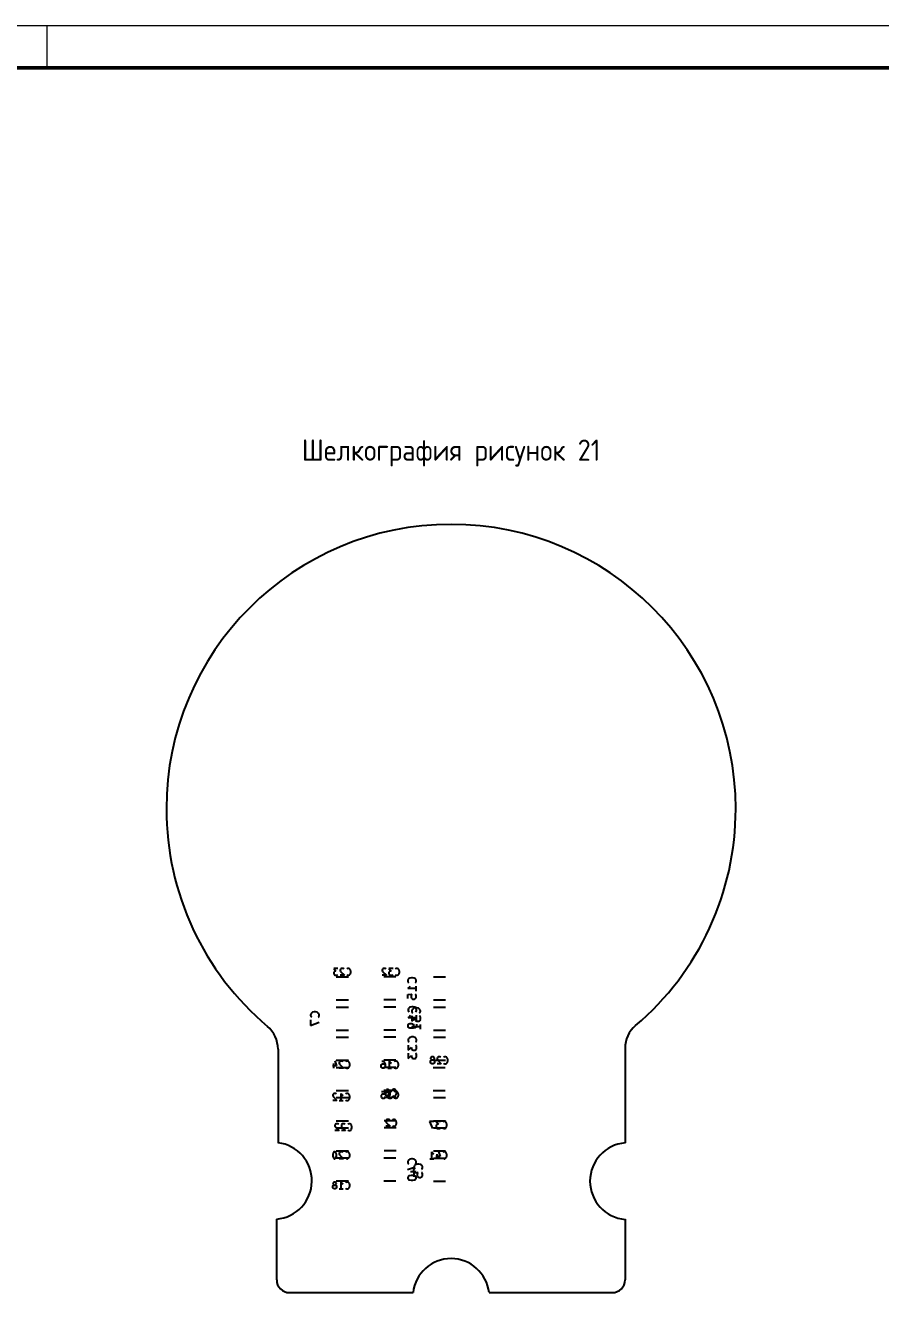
# Model space of a CAD drawing. Header units: inches. Extents: x 10 to 430, y -15 to 282.
# Drawn here: x 217.3 to 317.9, y 132.8 to 282 of the extents above; entities that cross this region are included whole.
import ezdxf

# ---------------------------------------------------------------- set-up
doc = ezdxf.new("R2010")
doc.units = ezdxf.units.IN
doc.header["$MEASUREMENT"] = 0
doc.layers.add('BLACK', color=7, linetype='Continuous')
doc.layers.add('ОСНОВНОЙ', color=7, linetype='Continuous', lineweight=25)
doc.styles.add('СПДС', font='isocpeur.ttf', dxfattribs={"width": 0.9})

msp = doc.modelspace()

# ---------------------------------------------------------------- linework, layer by layer
at = {"color": 7, "linetype": 'Continuous', "lineweight": 18}
msp.add_line((9.83, 281.96), (429.83, 281.96), dxfattribs=at)
at = {"color": 7, "linetype": 'Continuous', "lineweight": 50}
msp.add_line((29.83, 276.96), (424.83, 276.96), dxfattribs=at)
at = {"layer": 'BLACK', "linetype": 'Continuous'}
for p, q in [((254.04, 170.92), (253.55, 170.92)), ((253.55, 170.92), (253.81, 170.62)), ((253.58, 170.54), (253.55, 170.47)), ((253.55, 170.47), (253.55, 170.28)), ((253.55, 170.28), (253.58, 170.2)), ((253.62, 170.58), (253.58, 170.54)), ((253.58, 170.2), (253.62, 170.16)), ((253.7, 170.62), (253.62, 170.58)), ((253.62, 170.16), (253.7, 170.12)), ((253.81, 170.62), (253.7, 170.62)), ((253.7, 170.12), (253.93, 170.12)), ((253.93, 170.12), (254, 170.16)), ((254, 170.16), (254.04, 170.2)), ((254.35, 170.85), (254.31, 170.77)), ((254.31, 170.77), (254.31, 170.69)), ((254.31, 170.69), (254.35, 170.58)), ((254.8, 170.12), (254.31, 170.12)), ((254.38, 170.88), (254.35, 170.85)), ((254.35, 170.58), (254.8, 170.12)), ((254.46, 170.92), (254.38, 170.88)), ((254.65, 170.92), (254.46, 170.92)), ((254.73, 170.88), (254.65, 170.92)), ((254.77, 170.85), (254.73, 170.88)), ((255.11, 170.88), (255.07, 170.85)), ((255.07, 170.2), (255.11, 170.16)), ((255.22, 170.92), (255.11, 170.88)), ((255.11, 170.16), (255.22, 170.12)), ((255.3, 170.92), (255.22, 170.92)), ((255.22, 170.12), (255.3, 170.12)), ((255.41, 170.88), (255.3, 170.92)), ((255.3, 170.12), (255.41, 170.16)), ((255.49, 170.81), (255.41, 170.88)), ((255.41, 170.16), (255.49, 170.24)), ((255.53, 170.73), (255.49, 170.81)), ((255.49, 170.24), (255.53, 170.31)), ((255.57, 170.58), (255.53, 170.73)), ((255.53, 170.31), (255.57, 170.47)), ((255.57, 170.47), (255.57, 170.58)), ((259.3, 170.85), (259.26, 170.77)), ((259.26, 170.77), (259.26, 170.69)), ((259.26, 170.69), (259.3, 170.58)), ((259.76, 170.12), (259.26, 170.12)), ((259.34, 170.88), (259.3, 170.85)), ((259.3, 170.58), (259.76, 170.12)), ((259.41, 170.92), (259.34, 170.88)), ((259.6, 170.92), (259.41, 170.92)), ((259.68, 170.88), (259.6, 170.92)), ((259.72, 170.85), (259.68, 170.88)), ((260.52, 170.92), (260.02, 170.92)), ((260.02, 170.92), (260.29, 170.62)), ((260.06, 170.54), (260.02, 170.47)), ((260.02, 170.47), (260.02, 170.28)), ((260.02, 170.28), (260.06, 170.2)), ((260.1, 170.58), (260.06, 170.54)), ((260.06, 170.2), (260.1, 170.16)), ((260.18, 170.62), (260.1, 170.58)), ((260.1, 170.16), (260.18, 170.12)), ((260.29, 170.62), (260.18, 170.62)), ((260.18, 170.12), (260.4, 170.12)), ((260.4, 170.12), (260.48, 170.16)), ((260.48, 170.16), (260.52, 170.2)), ((260.82, 170.88), (260.79, 170.85)), ((260.79, 170.2), (260.82, 170.16)), ((260.94, 170.92), (260.82, 170.88)), ((260.82, 170.16), (260.94, 170.12)), ((261.01, 170.92), (260.94, 170.92)), ((260.94, 170.12), (261.01, 170.12)), ((261.13, 170.88), (261.01, 170.92)), ((261.01, 170.12), (261.13, 170.16)), ((261.2, 170.81), (261.13, 170.88)), ((261.13, 170.16), (261.2, 170.24)), ((261.24, 170.73), (261.2, 170.81)), ((261.2, 170.24), (261.24, 170.31)), ((261.28, 170.58), (261.24, 170.73)), ((261.24, 170.31), (261.28, 170.47)), ((261.28, 170.47), (261.28, 170.58)), ((253.84, 169.94), (255.27, 169.94)), ((260.86, 169.94), (259.43, 169.94)), ((262.3, 169.65), (262.25, 169.51)), ((262.25, 169.51), (262.25, 169.41)), ((262.25, 169.41), (262.3, 169.27)), ((262.25, 168.56), (262.4, 168.65)), ((262.4, 169.75), (262.3, 169.65)), ((262.3, 169.27), (262.35, 169.22)), ((262.49, 169.79), (262.4, 169.75)), ((262.4, 168.65), (262.49, 168.75)), ((262.68, 169.84), (262.49, 169.79)), ((262.49, 168.75), (262.54, 168.84)), ((262.83, 169.84), (262.68, 169.84)), ((263.02, 169.79), (262.83, 169.84)), ((263.11, 169.75), (263.02, 169.79)), ((263.21, 169.65), (263.11, 169.75)), ((263.16, 169.22), (263.21, 169.27)), ((263.25, 169.51), (263.21, 169.65)), ((263.21, 169.27), (263.25, 169.41)), ((263.25, 169.41), (263.25, 169.51)), ((263.25, 168.27), (263.25, 168.84)), ((265.27, 169.94), (266.7, 169.94)), ((253.84, 167.22), (255.27, 167.22)), ((260.86, 167.22), (259.43, 167.22)), ((263.25, 168.56), (262.25, 168.56)), ((262.25, 167.84), (262.73, 167.89)), ((262.25, 167.37), (262.25, 167.84)), ((262.68, 167.84), (262.64, 167.75)), ((262.64, 167.75), (262.64, 167.51)), ((262.64, 167.51), (262.68, 167.41)), ((262.73, 167.89), (262.68, 167.84)), ((262.68, 167.41), (262.73, 167.37)), ((262.73, 167.37), (262.83, 167.32)), ((262.83, 167.32), (263.06, 167.32)), ((263.06, 167.32), (263.16, 167.37)), ((263.21, 167.84), (263.16, 167.89)), ((263.16, 167.37), (263.21, 167.41)), ((263.25, 167.75), (263.21, 167.84)), ((263.21, 167.41), (263.25, 167.51)), ((263.25, 167.51), (263.25, 167.75)), ((265.27, 167.22), (266.7, 167.22)), ((250.97, 165.71), (250.87, 165.62)), ((251.06, 165.76), (250.97, 165.71)), ((251.25, 165.81), (251.06, 165.76)), ((251.4, 165.81), (251.25, 165.81)), ((251.59, 165.76), (251.4, 165.81)), ((251.68, 165.71), (251.59, 165.76)), ((251.78, 165.62), (251.68, 165.71)), ((253.84, 166.38), (255.27, 166.38)), ((260.86, 166.38), (259.43, 166.38)), ((262.35, 166.22), (262.3, 166.08)), ((262.3, 166.08), (262.3, 165.98)), ((262.3, 165.98), (262.35, 165.84)), ((262.45, 166.32), (262.35, 166.22)), ((262.35, 165.84), (262.4, 165.79)), ((262.54, 166.37), (262.45, 166.32)), ((262.73, 166.41), (262.54, 166.37)), ((262.88, 166.41), (262.73, 166.41)), ((262.78, 166.1), (262.74, 165.95)), ((262.74, 165.95), (262.74, 165.86)), ((262.74, 165.86), (262.78, 165.71)), ((262.88, 166.19), (262.78, 166.1)), ((262.78, 165.71), (262.83, 165.67)), ((263.07, 166.37), (262.88, 166.41)), ((262.97, 166.24), (262.88, 166.19)), ((263.16, 166.29), (262.97, 166.24)), ((263.16, 166.32), (263.07, 166.37)), ((263.26, 166.22), (263.16, 166.32)), ((263.31, 166.29), (263.16, 166.29)), ((263.21, 165.79), (263.26, 165.84)), ((263.3, 166.08), (263.26, 166.22)), ((263.26, 165.84), (263.3, 165.98)), ((263.3, 165.98), (263.3, 166.08)), ((263.5, 166.24), (263.31, 166.29)), ((263.59, 166.19), (263.5, 166.24)), ((263.69, 166.1), (263.59, 166.19)), ((263.64, 165.67), (263.69, 165.71)), ((263.74, 165.95), (263.69, 166.1)), ((263.69, 165.71), (263.74, 165.86)), ((263.74, 165.86), (263.74, 165.95)), ((265.27, 166.38), (266.7, 166.38)), ((250.87, 165.62), (250.82, 165.48)), ((250.82, 165.48), (250.82, 165.38)), ((250.82, 165.38), (250.87, 165.24)), ((250.82, 164.86), (250.82, 164.19)), ((250.82, 164.19), (251.82, 164.62)), ((250.87, 165.24), (250.92, 165.19)), ((251.73, 165.19), (251.78, 165.24)), ((251.82, 165.48), (251.78, 165.62)), ((251.78, 165.24), (251.82, 165.38)), ((251.82, 165.38), (251.82, 165.48)), ((262.3, 165.13), (262.45, 165.22)), ((263.3, 165.13), (262.3, 165.13)), ((262.3, 164.27), (262.35, 164.37)), ((262.3, 164.08), (262.3, 164.27)), ((262.35, 164.37), (262.4, 164.41)), ((262.4, 164.41), (262.49, 164.46)), ((262.45, 165.22), (262.54, 165.32)), ((262.49, 164.46), (262.73, 164.46)), ((262.54, 165.32), (262.59, 165.41)), ((262.73, 164.46), (262.83, 164.41)), ((262.74, 165.33), (262.74, 164.71)), ((262.74, 164.71), (263.12, 165.05)), ((262.74, 164.05), (262.88, 164.14)), ((262.83, 164.41), (262.88, 164.37)), ((262.88, 164.37), (262.92, 164.27)), ((262.88, 164.14), (262.97, 164.24)), ((262.92, 164.27), (262.92, 164.08)), ((262.97, 164.24), (263.02, 164.33)), ((263.12, 165.05), (263.12, 164.91)), ((263.12, 164.91), (263.16, 164.81)), ((263.16, 164.81), (263.21, 164.76)), ((263.21, 164.76), (263.31, 164.71)), ((263.3, 164.17), (263.26, 164.08)), ((263.3, 164.84), (263.3, 165.41)), ((263.3, 164.37), (263.3, 164.17)), ((263.31, 164.71), (263.54, 164.71)), ((263.54, 164.71), (263.64, 164.76)), ((263.69, 165.29), (263.64, 165.33)), ((263.64, 164.76), (263.69, 164.81)), ((263.74, 165.19), (263.69, 165.29)), ((263.69, 164.81), (263.74, 164.91)), ((263.74, 164.91), (263.74, 165.19)), ((263.74, 163.76), (263.74, 164.33)), ((253.84, 163.66), (255.27, 163.66)), ((253.84, 162.83), (255.27, 162.83)), ((260.86, 163.66), (259.43, 163.66)), ((260.86, 162.83), (259.43, 162.83)), ((262.35, 163.98), (262.3, 164.08)), ((262.35, 162.67), (262.3, 162.52)), ((262.4, 163.94), (262.35, 163.98)), ((262.45, 162.76), (262.35, 162.67)), ((262.49, 163.89), (262.4, 163.94)), ((262.54, 162.81), (262.45, 162.76)), ((262.88, 163.89), (262.49, 163.89)), ((262.73, 162.86), (262.54, 162.81)), ((262.83, 163.94), (262.73, 163.89)), ((262.88, 162.86), (262.73, 162.86)), ((263.74, 164.05), (262.74, 164.05)), ((262.88, 163.98), (262.83, 163.94)), ((262.92, 164.08), (262.88, 163.98)), ((263.07, 163.94), (262.88, 163.89)), ((263.07, 162.81), (262.88, 162.86)), ((263.21, 164.03), (263.07, 163.94)), ((263.16, 162.76), (263.07, 162.81)), ((263.26, 162.67), (263.16, 162.76)), ((263.26, 164.08), (263.21, 164.03)), ((263.3, 162.52), (263.26, 162.67)), ((265.27, 163.66), (266.7, 163.66)), ((265.27, 162.83), (266.7, 162.83)), ((246.99, 161.43), (246.99, 150.41)), ((262.3, 162.52), (262.3, 162.43)), ((262.3, 162.43), (262.35, 162.29)), ((262.3, 161.9), (262.3, 161.29)), ((262.3, 161.29), (262.69, 161.62)), ((262.35, 162.29), (262.4, 162.24)), ((262.69, 161.62), (262.69, 161.48)), ((262.69, 161.48), (262.73, 161.38)), ((262.73, 161.38), (262.78, 161.33)), ((262.78, 161.33), (262.88, 161.29)), ((262.88, 161.29), (263.11, 161.29)), ((263.11, 161.29), (263.21, 161.33)), ((263.21, 162.24), (263.26, 162.29)), ((263.26, 161.86), (263.21, 161.9)), ((263.21, 161.33), (263.26, 161.38)), ((263.26, 162.29), (263.3, 162.43)), ((263.3, 161.76), (263.26, 161.86)), ((263.26, 161.38), (263.3, 161.48)), ((263.3, 162.43), (263.3, 162.52)), ((263.3, 161.48), (263.3, 161.76)), ((287.83, 161.53), (287.83, 150.39)), ((253.5, 159.73), (253.5, 159.2)), ((253.69, 160.04), (253.88, 159.47)), ((253.84, 160.11), (255.27, 160.11)), ((254.22, 159.92), (254.18, 159.85)), ((254.18, 159.85), (254.18, 159.77)), ((254.18, 159.77), (254.22, 159.66)), ((254.26, 159.96), (254.22, 159.92)), ((254.22, 159.66), (254.68, 159.2)), ((254.33, 160), (254.26, 159.96)), ((254.52, 160), (254.33, 160)), ((254.6, 159.96), (254.52, 160)), ((254.64, 159.92), (254.6, 159.96)), ((254.98, 159.96), (254.94, 159.92)), ((255.1, 160), (254.98, 159.96)), ((255.17, 160), (255.1, 160)), ((255.29, 159.96), (255.17, 160)), ((255.36, 159.89), (255.29, 159.96)), ((255.4, 159.81), (255.36, 159.89)), ((255.44, 159.66), (255.4, 159.81)), ((255.44, 159.54), (255.44, 159.66)), ((259.17, 159.62), (259.21, 159.66)), ((259.21, 160), (259.36, 160)), ((259.21, 159.66), (259.29, 159.7)), ((259.29, 159.7), (259.44, 159.7)), ((259.36, 160), (259.44, 159.96)), ((260.86, 160.11), (259.43, 160.11)), ((259.44, 159.96), (259.48, 159.92)), ((259.44, 159.7), (259.52, 159.66)), ((259.48, 159.92), (259.55, 159.81)), ((259.52, 159.66), (259.55, 159.62)), ((259.55, 159.81), (259.59, 159.66)), ((259.59, 159.66), (259.59, 159.35)), ((260.12, 159.2), (260.12, 160)), ((260.12, 160), (260.2, 159.89)), ((260.2, 159.89), (260.28, 159.81)), ((260.28, 159.81), (260.35, 159.77)), ((260.7, 159.96), (260.66, 159.92)), ((260.81, 160), (260.7, 159.96)), ((260.89, 160), (260.81, 160)), ((261, 159.96), (260.89, 160)), ((261.08, 159.89), (261, 159.96)), ((261.12, 159.81), (261.08, 159.89)), ((261.15, 159.66), (261.12, 159.81)), ((261.15, 159.54), (261.15, 159.66)), ((262.3, 160.95), (262.3, 160.33)), ((262.3, 160.33), (262.69, 160.67)), ((262.69, 160.67), (262.69, 160.52)), ((262.69, 160.52), (262.73, 160.43)), ((262.73, 160.43), (262.78, 160.38)), ((262.78, 160.38), (262.88, 160.33)), ((262.88, 160.33), (263.11, 160.33)), ((263.11, 160.33), (263.21, 160.38)), ((263.26, 160.9), (263.21, 160.95)), ((263.21, 160.38), (263.26, 160.43)), ((263.3, 160.81), (263.26, 160.9)), ((263.26, 160.43), (263.3, 160.52)), ((263.3, 160.52), (263.3, 160.81)), ((264.98, 160.43), (264.94, 160.36)), ((264.94, 160.36), (264.94, 160.32)), ((264.94, 160.32), (264.98, 160.24)), ((264.94, 160.01), (264.98, 160.09)), ((264.94, 159.86), (264.94, 160.01)), ((264.98, 159.79), (264.94, 159.86)), ((265.01, 160.47), (264.98, 160.43)), ((264.98, 160.24), (265.01, 160.2)), ((264.98, 160.09), (265.01, 160.13)), ((265.01, 159.75), (264.98, 159.79)), ((265.09, 160.51), (265.01, 160.47)), ((265.01, 160.2), (265.09, 160.17)), ((265.01, 160.13), (265.09, 160.17)), ((265.09, 159.71), (265.01, 159.75)), ((265.24, 160.51), (265.09, 160.51)), ((265.09, 160.17), (265.24, 160.17)), ((265.24, 159.71), (265.09, 159.71)), ((265.32, 160.47), (265.24, 160.51)), ((265.24, 160.17), (265.32, 160.2)), ((265.24, 160.17), (265.32, 160.13)), ((265.32, 159.75), (265.24, 159.71)), ((265.27, 160.11), (266.7, 160.11)), ((265.36, 160.43), (265.32, 160.47)), ((265.32, 160.2), (265.36, 160.24)), ((265.32, 160.13), (265.36, 160.09)), ((265.36, 159.79), (265.32, 159.75)), ((265.39, 160.36), (265.36, 160.43)), ((265.36, 160.24), (265.39, 160.32)), ((265.36, 160.09), (265.39, 160.01)), ((265.39, 159.86), (265.36, 159.79)), ((265.39, 160.32), (265.39, 160.36)), ((265.39, 160.01), (265.39, 159.86)), ((265.74, 160.43), (265.7, 160.36)), ((265.7, 160.36), (265.7, 160.28)), ((265.7, 160.28), (265.74, 160.17)), ((266.19, 159.71), (265.7, 159.71)), ((265.78, 160.47), (265.74, 160.43)), ((265.74, 160.17), (266.19, 159.71)), ((265.85, 160.51), (265.78, 160.47)), ((266.04, 160.51), (265.85, 160.51)), ((266.12, 160.47), (266.04, 160.51)), ((266.16, 160.43), (266.12, 160.47)), ((266.5, 160.47), (266.46, 160.43)), ((266.46, 159.79), (266.5, 159.75)), ((266.61, 160.51), (266.5, 160.47)), ((266.5, 159.75), (266.61, 159.71)), ((266.69, 160.51), (266.61, 160.51)), ((266.61, 159.71), (266.69, 159.71)), ((266.8, 160.47), (266.69, 160.51)), ((266.69, 159.71), (266.8, 159.75)), ((266.88, 160.39), (266.8, 160.47)), ((266.8, 159.75), (266.88, 159.82)), ((266.92, 160.32), (266.88, 160.39)), ((266.88, 159.82), (266.92, 159.9)), ((266.96, 160.17), (266.92, 160.32)), ((266.92, 159.9), (266.96, 160.05)), ((266.96, 160.05), (266.96, 160.17)), ((253.88, 159.47), (253.38, 159.47)), ((253.84, 159.27), (255.27, 159.27)), ((254.68, 159.2), (254.18, 159.2)), ((254.94, 159.28), (254.98, 159.24)), ((254.98, 159.24), (255.1, 159.2)), ((255.1, 159.2), (255.17, 159.2)), ((255.17, 159.2), (255.29, 159.24)), ((255.29, 159.24), (255.36, 159.32)), ((255.36, 159.32), (255.4, 159.39)), ((255.4, 159.39), (255.44, 159.54)), ((259.13, 159.54), (259.17, 159.62)), ((259.13, 159.35), (259.13, 159.54)), ((259.17, 159.28), (259.13, 159.35)), ((259.21, 159.24), (259.17, 159.28)), ((259.29, 159.2), (259.21, 159.24)), ((259.44, 159.2), (259.29, 159.2)), ((260.86, 159.27), (259.43, 159.27)), ((259.52, 159.24), (259.44, 159.2)), ((259.55, 159.28), (259.52, 159.24)), ((259.55, 159.62), (259.59, 159.54)), ((259.59, 159.35), (259.55, 159.28)), ((259.9, 159.2), (260.35, 159.2)), ((260.66, 159.28), (260.7, 159.24)), ((260.7, 159.24), (260.81, 159.2)), ((260.81, 159.2), (260.89, 159.2)), ((260.89, 159.2), (261, 159.24)), ((261, 159.24), (261.08, 159.32)), ((261.08, 159.32), (261.12, 159.39)), ((261.12, 159.39), (261.15, 159.54)), ((265.24, 159.27), (266.66, 159.27)), ((259.76, 156.7), (259.91, 156.7)), ((259.91, 156.7), (259.99, 156.66)), ((260.6, 156.7), (260.48, 156.66)), ((260.67, 156.7), (260.6, 156.7)), ((260.79, 156.66), (260.67, 156.7)), ((253.46, 156.11), (253.42, 156.04)), ((253.42, 156.04), (253.42, 155.96)), ((253.42, 155.96), (253.46, 155.85)), ((253.91, 155.39), (253.42, 155.39)), ((253.5, 156.15), (253.46, 156.11)), ((253.46, 155.85), (253.91, 155.39)), ((253.57, 156.19), (253.5, 156.15)), ((253.76, 156.19), (253.57, 156.19)), ((253.84, 156.15), (253.76, 156.19)), ((253.84, 156.55), (255.27, 156.55)), ((253.88, 156.11), (253.84, 156.15)), ((253.84, 155.72), (255.27, 155.72)), ((254.18, 155.39), (254.64, 155.39)), ((254.41, 155.39), (254.41, 156.19)), ((254.41, 156.19), (254.49, 156.08)), ((254.49, 156.08), (254.56, 156)), ((254.56, 156), (254.64, 155.96)), ((254.98, 156.15), (254.94, 156.11)), ((254.94, 155.47), (254.98, 155.43)), ((255.1, 156.19), (254.98, 156.15)), ((254.98, 155.43), (255.1, 155.39)), ((255.17, 156.19), (255.1, 156.19)), ((255.1, 155.39), (255.17, 155.39)), ((255.29, 156.15), (255.17, 156.19)), ((255.17, 155.39), (255.29, 155.43)), ((255.36, 156.08), (255.29, 156.15)), ((255.29, 155.43), (255.36, 155.51)), ((255.4, 156), (255.36, 156.08)), ((255.36, 155.51), (255.4, 155.58)), ((255.44, 155.85), (255.4, 156)), ((255.4, 155.58), (255.44, 155.73)), ((255.44, 155.73), (255.44, 155.85)), ((259.17, 156.06), (259.13, 155.99)), ((259.13, 155.99), (259.13, 155.8)), ((259.13, 155.8), (259.17, 155.72)), ((259.17, 156.44), (259.55, 156.44)), ((259.21, 156.1), (259.17, 156.06)), ((259.17, 155.72), (259.21, 155.68)), ((259.29, 156.14), (259.21, 156.1)), ((259.21, 155.68), (259.29, 155.64)), ((259.48, 156.14), (259.29, 156.14)), ((259.29, 155.64), (259.48, 155.64)), ((260.86, 156.55), (259.43, 156.55)), ((260.89, 155.72), (259.47, 155.72)), ((259.55, 156.1), (259.48, 156.14)), ((259.48, 155.64), (259.55, 155.68)), ((259.55, 156.44), (259.59, 156.06)), ((259.59, 156.06), (259.55, 156.1)), ((259.55, 155.68), (259.59, 155.72)), ((259.68, 156.24), (259.72, 156.32)), ((259.68, 156.05), (259.68, 156.24)), ((259.72, 155.98), (259.68, 156.05)), ((259.72, 156.32), (259.76, 156.36)), ((259.76, 155.94), (259.72, 155.98)), ((259.76, 156.36), (259.83, 156.39)), ((259.83, 155.9), (259.76, 155.94)), ((259.83, 156.39), (259.99, 156.39)), ((259.99, 155.9), (259.83, 155.9)), ((260.39, 156.44), (259.9, 156.44)), ((259.9, 156.44), (260.16, 156.14)), ((259.93, 156.06), (259.9, 155.99)), ((259.9, 155.99), (259.9, 155.8)), ((259.9, 155.8), (259.93, 155.72)), ((259.97, 156.1), (259.93, 156.06)), ((259.93, 155.72), (259.97, 155.68)), ((260.05, 156.14), (259.97, 156.1)), ((259.97, 155.68), (260.05, 155.64)), ((259.99, 156.66), (260.02, 156.62)), ((259.99, 156.39), (260.06, 156.36)), ((260.06, 155.94), (259.99, 155.9)), ((260.02, 156.62), (260.1, 156.51)), ((260.16, 156.14), (260.05, 156.14)), ((260.05, 155.64), (260.28, 155.64)), ((260.06, 156.36), (260.1, 156.32)), ((260.1, 155.98), (260.06, 155.94)), ((260.1, 156.51), (260.14, 156.36)), ((260.1, 156.32), (260.14, 156.24)), ((260.14, 156.05), (260.1, 155.98)), ((260.14, 156.36), (260.14, 156.05)), ((260.28, 155.64), (260.35, 155.68)), ((260.35, 155.68), (260.39, 155.72)), ((260.48, 156.66), (260.44, 156.62)), ((260.44, 155.98), (260.48, 155.94)), ((260.48, 155.94), (260.6, 155.9)), ((260.6, 155.9), (260.67, 155.9)), ((260.7, 156.41), (260.66, 156.37)), ((260.66, 155.72), (260.7, 155.68)), ((260.67, 155.9), (260.79, 155.94)), ((260.81, 156.44), (260.7, 156.41)), ((260.7, 155.68), (260.81, 155.64)), ((260.86, 156.58), (260.79, 156.66)), ((260.79, 155.94), (260.86, 156.01)), ((260.89, 156.44), (260.81, 156.44)), ((260.81, 155.64), (260.89, 155.64)), ((260.9, 156.51), (260.86, 156.58)), ((260.86, 156.01), (260.9, 156.09)), ((261, 156.41), (260.89, 156.44)), ((260.89, 155.64), (261, 155.68)), ((260.94, 156.36), (260.9, 156.51)), ((260.9, 156.09), (260.94, 156.24)), ((260.94, 156.24), (260.94, 156.36)), ((261.08, 156.33), (261, 156.41)), ((261, 155.68), (261.08, 155.76)), ((261.12, 156.25), (261.08, 156.33)), ((261.08, 155.76), (261.12, 155.84)), ((261.15, 156.1), (261.12, 156.25)), ((261.12, 155.84), (261.15, 155.99)), ((261.15, 155.99), (261.15, 156.1)), ((265.24, 156.55), (266.66, 156.55)), ((265.27, 155.72), (266.7, 155.72)), ((253.71, 152.56), (253.67, 152.48)), ((253.67, 152.48), (253.67, 152.41)), ((253.67, 152.41), (253.71, 152.29)), ((253.75, 152.6), (253.71, 152.56)), ((253.71, 152.29), (254.17, 151.83)), ((253.83, 152.63), (253.75, 152.6)), ((254.02, 152.63), (253.83, 152.63)), ((253.84, 153), (255.27, 153)), ((254.09, 152.6), (254.02, 152.63)), ((254.13, 152.56), (254.09, 152.6)), ((254.47, 152.56), (254.44, 152.48)), ((254.44, 152.48), (254.44, 152.41)), ((254.44, 152.41), (254.47, 152.29)), ((254.51, 152.6), (254.47, 152.56)), ((254.47, 152.29), (254.93, 151.83)), ((254.59, 152.63), (254.51, 152.6)), ((254.78, 152.63), (254.59, 152.63)), ((254.85, 152.6), (254.78, 152.63)), ((254.89, 152.56), (254.85, 152.6)), ((255.24, 152.6), (255.2, 152.56)), ((255.35, 152.63), (255.24, 152.6)), ((255.43, 152.63), (255.35, 152.63)), ((255.54, 152.6), (255.43, 152.63)), ((255.62, 152.52), (255.54, 152.6)), ((255.65, 152.44), (255.62, 152.52)), ((255.69, 152.29), (255.65, 152.44)), ((255.69, 152.18), (255.69, 152.29)), ((260.89, 153), (259.47, 153)), ((259.72, 153.07), (259.68, 152.99)), ((259.68, 152.99), (259.68, 152.91)), ((259.68, 152.91), (259.72, 152.8)), ((260.18, 152.34), (259.68, 152.34)), ((259.76, 153.1), (259.72, 153.07)), ((259.72, 152.8), (260.18, 152.34)), ((259.83, 153.14), (259.76, 153.1)), ((260.02, 153.14), (259.83, 153.14)), ((260.1, 153.1), (260.02, 153.14)), ((260.14, 153.07), (260.1, 153.1)), ((260.48, 153.1), (260.44, 153.07)), ((260.44, 152.42), (260.48, 152.38)), ((260.6, 153.14), (260.48, 153.1)), ((260.48, 152.38), (260.6, 152.34)), ((260.67, 153.14), (260.6, 153.14)), ((260.6, 152.34), (260.67, 152.34)), ((260.79, 153.1), (260.67, 153.14)), ((260.67, 152.34), (260.79, 152.38)), ((260.86, 153.03), (260.79, 153.1)), ((260.79, 152.38), (260.86, 152.46)), ((260.9, 152.95), (260.86, 153.03)), ((260.86, 152.46), (260.9, 152.53)), ((260.94, 152.8), (260.9, 152.95)), ((260.9, 152.53), (260.94, 152.69)), ((260.94, 152.69), (260.94, 152.8)), ((265.34, 152.89), (264.81, 152.89)), ((264.81, 152.89), (265.15, 152.09)), ((265.27, 153), (266.7, 153)), ((266.11, 152.89), (265.61, 152.89)), ((265.61, 152.89), (265.88, 152.58)), ((265.65, 152.51), (265.61, 152.43)), ((265.61, 152.43), (265.61, 152.24)), ((265.61, 152.24), (265.65, 152.17)), ((265.69, 152.55), (265.65, 152.51)), ((265.76, 152.58), (265.69, 152.55)), ((265.88, 152.58), (265.76, 152.58)), ((266.41, 152.85), (266.37, 152.81)), ((266.53, 152.89), (266.41, 152.85)), ((266.6, 152.89), (266.53, 152.89)), ((266.72, 152.85), (266.6, 152.89)), ((266.79, 152.77), (266.72, 152.85)), ((266.72, 152.13), (266.79, 152.2)), ((266.83, 152.7), (266.79, 152.77)), ((266.79, 152.2), (266.83, 152.28)), ((266.87, 152.55), (266.83, 152.7)), ((266.83, 152.28), (266.87, 152.43)), ((266.87, 152.43), (266.87, 152.55)), ((254.17, 151.83), (253.67, 151.83)), ((253.84, 152.16), (255.27, 152.16)), ((254.93, 151.83), (254.44, 151.83)), ((255.2, 151.91), (255.24, 151.87)), ((255.24, 151.87), (255.35, 151.83)), ((255.35, 151.83), (255.43, 151.83)), ((255.43, 151.83), (255.54, 151.87)), ((255.54, 151.87), (255.62, 151.95)), ((255.62, 151.95), (255.65, 152.03)), ((255.65, 152.03), (255.69, 152.18)), ((260.89, 152.16), (259.47, 152.16)), ((265.27, 152.16), (266.7, 152.16)), ((265.65, 152.17), (265.69, 152.13)), ((265.69, 152.13), (265.76, 152.09)), ((265.76, 152.09), (265.99, 152.09)), ((265.99, 152.09), (266.07, 152.13)), ((266.07, 152.13), (266.11, 152.17)), ((266.37, 152.17), (266.41, 152.13)), ((266.41, 152.13), (266.53, 152.09)), ((266.53, 152.09), (266.6, 152.09)), ((266.6, 152.09), (266.72, 152.13)), ((253.5, 149.26), (253.46, 149.18)), ((253.53, 149.29), (253.5, 149.26)), ((253.61, 149.33), (253.53, 149.29)), ((253.69, 149.33), (253.61, 149.33)), ((253.76, 149.29), (253.69, 149.33)), ((253.8, 149.26), (253.76, 149.29)), ((253.84, 149.18), (253.8, 149.26)), ((253.84, 149.44), (255.27, 149.44)), ((254.22, 149.26), (254.18, 149.18)), ((254.26, 149.29), (254.22, 149.26)), ((254.33, 149.33), (254.26, 149.29)), ((254.52, 149.33), (254.33, 149.33)), ((254.6, 149.29), (254.52, 149.33)), ((254.64, 149.26), (254.6, 149.29)), ((254.98, 149.29), (254.94, 149.26)), ((255.1, 149.33), (254.98, 149.29)), ((255.17, 149.33), (255.1, 149.33)), ((255.29, 149.29), (255.17, 149.33)), ((255.36, 149.22), (255.29, 149.29)), ((255.4, 149.14), (255.36, 149.22)), ((260.89, 149.44), (259.47, 149.44)), ((265.08, 148.53), (265.08, 149.33)), ((265.08, 149.33), (265.15, 149.22)), ((265.15, 149.22), (265.23, 149.14)), ((265.27, 149.44), (266.7, 149.44)), ((265.88, 149.37), (266.07, 148.8)), ((266.41, 149.29), (266.37, 149.26)), ((266.53, 149.33), (266.41, 149.29)), ((266.6, 149.33), (266.53, 149.33)), ((266.72, 149.29), (266.6, 149.33)), ((266.79, 149.22), (266.72, 149.29)), ((266.83, 149.14), (266.79, 149.22)), ((253.46, 149.18), (253.42, 149.03)), ((253.42, 149.03), (253.42, 148.84)), ((253.42, 148.84), (253.46, 148.69)), ((253.46, 148.69), (253.5, 148.61)), ((253.5, 148.61), (253.53, 148.57)), ((253.53, 148.57), (253.61, 148.53)), ((253.61, 148.53), (253.69, 148.53)), ((253.69, 148.53), (253.76, 148.57)), ((253.76, 148.57), (253.8, 148.61)), ((253.8, 148.61), (253.84, 148.69)), ((253.88, 149.03), (253.84, 149.18)), ((253.84, 148.69), (253.88, 148.84)), ((255.27, 148.6), (253.84, 148.6)), ((253.88, 148.84), (253.88, 149.03)), ((254.18, 149.18), (254.18, 149.1)), ((254.18, 149.1), (254.22, 148.99)), ((254.68, 148.53), (254.18, 148.53)), ((254.22, 148.99), (254.68, 148.53)), ((254.94, 148.61), (254.98, 148.57)), ((254.98, 148.57), (255.1, 148.53)), ((255.1, 148.53), (255.17, 148.53)), ((255.17, 148.53), (255.29, 148.57)), ((255.29, 148.57), (255.36, 148.65)), ((255.36, 148.65), (255.4, 148.72)), ((255.44, 148.99), (255.4, 149.14)), ((255.4, 148.72), (255.44, 148.88)), ((255.44, 148.88), (255.44, 148.99)), ((260.86, 148.6), (259.43, 148.6)), ((262.3, 148.32), (262.25, 148.17)), ((262.25, 148.17), (262.25, 148.08)), ((262.25, 148.08), (262.3, 147.93)), ((262.4, 148.41), (262.3, 148.32)), ((262.3, 147.93), (262.35, 147.89)), ((262.49, 148.46), (262.4, 148.41)), ((262.68, 148.51), (262.49, 148.46)), ((262.83, 148.51), (262.68, 148.51)), ((263.02, 148.46), (262.83, 148.51)), ((263.11, 148.41), (263.02, 148.46)), ((263.13, 147.81), (263.04, 147.71)), ((263.21, 148.32), (263.11, 148.41)), ((263.23, 147.86), (263.13, 147.81)), ((263.16, 147.89), (263.21, 147.93)), ((263.25, 148.17), (263.21, 148.32)), ((263.21, 147.93), (263.25, 148.08)), ((263.42, 147.9), (263.23, 147.86)), ((263.25, 148.08), (263.25, 148.17)), ((263.56, 147.9), (263.42, 147.9)), ((263.75, 147.86), (263.56, 147.9)), ((263.85, 147.81), (263.75, 147.86)), ((263.94, 147.71), (263.85, 147.81)), ((264.85, 148.53), (265.31, 148.53)), ((265.23, 149.14), (265.31, 149.1)), ((265.27, 148.6), (266.7, 148.6)), ((266.07, 148.8), (265.57, 148.8)), ((265.69, 149.07), (265.69, 148.53)), ((266.37, 148.61), (266.41, 148.57)), ((266.41, 148.57), (266.53, 148.53)), ((266.53, 148.53), (266.6, 148.53)), ((266.6, 148.53), (266.72, 148.57)), ((266.72, 148.57), (266.79, 148.65)), ((266.79, 148.65), (266.83, 148.72)), ((266.87, 148.99), (266.83, 149.14)), ((266.83, 148.72), (266.87, 148.88)), ((266.87, 148.88), (266.87, 148.99)), ((262.21, 147.27), (262.92, 147.51)), ((262.3, 146.41), (262.25, 146.32)), ((262.25, 146.32), (262.25, 146.22)), ((262.35, 146.46), (262.3, 146.41)), ((262.44, 146.51), (262.35, 146.46)), ((262.64, 146.55), (262.44, 146.51)), ((262.59, 147.03), (263.25, 147.03)), ((262.87, 146.55), (262.64, 146.55)), ((263.06, 146.51), (262.87, 146.55)), ((262.92, 147.51), (262.92, 146.89)), ((263.04, 147.71), (262.99, 147.57)), ((262.99, 147.57), (262.99, 147.47)), ((262.99, 147.47), (263.04, 147.33)), ((262.99, 146.86), (263.47, 146.9)), ((262.99, 146.38), (262.99, 146.86)), ((263.04, 147.33), (263.08, 147.28)), ((263.16, 146.46), (263.06, 146.51)), ((263.21, 146.41), (263.16, 146.46)), ((263.25, 146.32), (263.21, 146.41)), ((263.25, 146.22), (263.25, 146.32)), ((263.42, 146.86), (263.37, 146.76)), ((263.37, 146.76), (263.37, 146.52)), ((263.37, 146.52), (263.42, 146.43)), ((263.47, 146.9), (263.42, 146.86)), ((263.42, 146.43), (263.47, 146.38)), ((263.47, 146.38), (263.56, 146.33)), ((263.56, 146.33), (263.8, 146.33)), ((263.8, 146.33), (263.89, 146.38)), ((263.89, 147.28), (263.94, 147.33)), ((263.94, 146.86), (263.89, 146.9)), ((263.89, 146.38), (263.94, 146.43)), ((263.99, 147.57), (263.94, 147.71)), ((263.94, 147.33), (263.99, 147.47)), ((263.99, 146.76), (263.94, 146.86)), ((263.94, 146.43), (263.99, 146.52)), ((263.99, 147.47), (263.99, 147.57)), ((263.99, 146.52), (263.99, 146.76)), ((253.46, 145.7), (253.42, 145.62)), ((253.42, 145.62), (253.42, 145.59)), ((253.42, 145.59), (253.46, 145.51)), ((253.42, 145.28), (253.46, 145.36)), ((253.42, 145.13), (253.42, 145.28)), ((253.46, 145.05), (253.42, 145.13)), ((253.5, 145.74), (253.46, 145.7)), ((253.46, 145.51), (253.5, 145.47)), ((253.46, 145.36), (253.5, 145.4)), ((253.5, 145.01), (253.46, 145.05)), ((253.57, 145.78), (253.5, 145.74)), ((253.5, 145.47), (253.57, 145.43)), ((253.5, 145.4), (253.57, 145.43)), ((253.57, 144.98), (253.5, 145.01)), ((253.72, 145.78), (253.57, 145.78)), ((253.57, 145.43), (253.72, 145.43)), ((253.72, 144.98), (253.57, 144.98)), ((253.8, 145.74), (253.72, 145.78)), ((253.72, 145.43), (253.8, 145.47)), ((253.72, 145.43), (253.8, 145.4)), ((253.8, 145.01), (253.72, 144.98)), ((253.84, 145.7), (253.8, 145.74)), ((253.8, 145.47), (253.84, 145.51)), ((253.8, 145.4), (253.84, 145.36)), ((253.84, 145.05), (253.8, 145.01)), ((255.27, 145.88), (253.84, 145.88)), ((253.88, 145.62), (253.84, 145.7)), ((253.84, 145.51), (253.88, 145.59)), ((253.84, 145.36), (253.88, 145.28)), ((253.88, 145.13), (253.84, 145.05)), ((253.88, 145.59), (253.88, 145.62)), ((253.88, 145.28), (253.88, 145.13)), ((254.18, 144.98), (254.64, 144.98)), ((254.41, 144.98), (254.41, 145.78)), ((254.41, 145.78), (254.49, 145.66)), ((254.49, 145.66), (254.56, 145.59)), ((254.56, 145.59), (254.64, 145.55)), ((254.98, 145.74), (254.94, 145.7)), ((254.94, 145.05), (254.98, 145.01)), ((255.1, 145.78), (254.98, 145.74)), ((254.98, 145.01), (255.1, 144.98)), ((255.17, 145.78), (255.1, 145.78)), ((255.1, 144.98), (255.17, 144.98)), ((255.29, 145.74), (255.17, 145.78)), ((255.17, 144.98), (255.29, 145.01)), ((255.36, 145.66), (255.29, 145.74)), ((255.29, 145.01), (255.36, 145.09)), ((255.4, 145.59), (255.36, 145.66)), ((255.36, 145.09), (255.4, 145.17)), ((255.44, 145.43), (255.4, 145.59)), ((255.4, 145.17), (255.44, 145.32)), ((255.44, 145.32), (255.44, 145.43)), ((260.86, 145.88), (259.43, 145.88)), ((262.25, 146.22), (262.3, 146.13)), ((262.3, 146.13), (262.35, 146.08)), ((262.35, 146.08), (262.44, 146.03)), ((262.44, 146.03), (262.64, 145.98)), ((262.64, 145.98), (262.87, 145.98)), ((262.87, 145.98), (263.06, 146.03)), ((263.06, 146.03), (263.16, 146.08)), ((263.16, 146.08), (263.21, 146.13)), ((263.21, 146.13), (263.25, 146.22)), ((265.27, 145.88), (266.7, 145.88)), ((246.83, 134.26), (246.83, 141.41)), ((287.83, 141.39), (287.83, 134.26)), ((248.33, 132.76), (262.88, 132.76)), ((271.83, 132.76), (286.33, 132.76))]:
    msp.add_line(p, q, dxfattribs=at)
at = {"layer": 'BLACK'}
for centre, radius, start, end in [((267.35, 189.71), 33.5, 0, 180), ((267.35, 189.71), 33.5, 180, 229.8446), ((267.35, 189.71), 33.5, 310.393, 0), ((291.33, 161.53), 3.5, 130.3935, 180.0001), ((243.49, 161.43), 3.5, 359.9739, 49.7922), ((246.45, 145.92), 4.52, 274.8762, 83.0596), ((288.22, 145.89), 4.52, 94.9524, 265.0476), ((267.35, 132.26), 4.5, 6.4024, 173.5822), ((248.33, 134.26), 1.5, 180.0009, 270.0022), ((286.33, 134.26), 1.5, 269.9984, 0.0018)]:
    msp.add_arc(centre, radius, start, end, dxfattribs=at)
at = {"layer": 'ОСНОВНОЙ', "linetype": 'Continuous', "lineweight": 18}
for p, q in [((219.83, 276.96), (219.83, 281.96)), ((29.83, 276.96), (424.83, 276.96)), ((227.33, 276.96), (227.33, 276.96))]:
    msp.add_line(p, q, dxfattribs=at)

# ---------------------------------------------------------------- texts
at = {"insert": (267.35, 233.2), "char_height": 2.5, "attachment_point": 2, "style": 'СПДС'}
msp.add_mtext_dynamic_manual_height_columns('Шелкография рисунок 21', width=34.7669, gutter_width=12.5, heights=[0], dxfattribs=at)

doc.saveas('drawing.dxf')
